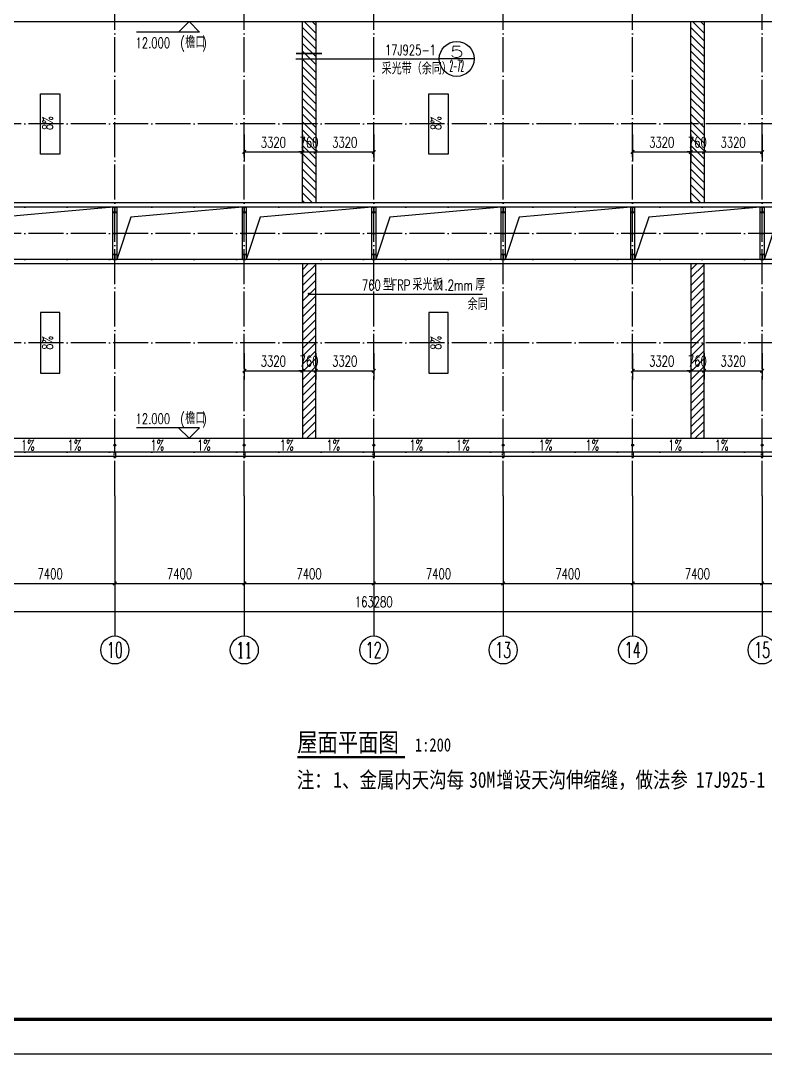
# Model space of a CAD drawing. Extents: x 13898408 to 14113608, y -853943 to -68012.
# Drawn here: x 13977825 to 14020392, y -571643 to -512592 of the extents above; entities that cross this region are included whole.
import ezdxf
from ezdxf.enums import TextEntityAlignment as Align

# ---------------------------------------------------------------- set-up
doc = ezdxf.new("R2010")
doc.units = 0
doc.header["$LTSCALE"] = 1000
doc.header["$MEASUREMENT"] = 0
doc.linetypes.add('DASH', pattern=[0.35, 0.25, -0.1])
doc.linetypes.add('DOTE', pattern=[2.42, 2, -0.2, 0.02, -0.2])
for name, color, linetype in [('AXIS', 3, 'Continuous'), ('AXIS_TEXT', 7, 'Continuous'), ('COLUMN', 2, 'Continuous'), ('DIM_IDEN', 3, 'Continuous'), ('DIM_LEAD', 3, 'Continuous'), ('DIM_SYMB', 3, 'Continuous'), ('DOTE', 1, 'DOTE'), ('PUB_DIM', 3, 'Continuous'), ('PUB_TEXT', 7, 'Continuous'), ('TK', 4, 'Continuous'), ('WALL-PARAPET', 6, 'Continuous'), ('采光带', 4, 'Continuous'), ('雨水管', 4, 'Continuous')]:
    doc.layers.add(name, color=color, linetype=linetype)
doc.styles.add('-宋体', font='', dxfattribs={"width": 0.8})
doc.styles.add('_TCH_AXIS', font='COMPLEX', dxfattribs={"bigfont": 'GBCBIG'})
doc.styles.add('_TCH_DIM', font='SIMPLEX', dxfattribs={"bigfont": 'GBCBIG'})
doc.styles.add('_TCH_DIM_T3', font='SIMPLEX', dxfattribs={"width": 0.705882, "bigfont": 'GBCBIG'})
doc.styles.add('_TCH_LABEL', font='COMPLEX', dxfattribs={"bigfont": 'GBCBIG'})
doc.styles.add('COMPLEX', font='COMPLEX')
doc.styles.add('YAYA', font='', dxfattribs={"width": 0.8, "height": 1})
doc.styles.get('-宋体').set_extended_font_data('SimSun')
doc.styles.get('YAYA').set_extended_font_data('SimSun')
doc.dimstyles.new('_TCH_ARCH&&200', dxfattribs={"dimtxt": 595, "dimasz": 200, "dimexe": 500, "dimexo": 600, "dimgap": 252.5, "dimtad": 1, "dimdec": 0, "dimzin": 0, "dimdsep": 46, "dimtxsty": '_TCH_DIM_T3', "dimblk": 'ARCHTICK', "dimcen": 0.09, "dimclrt": 7, "dimazin": 2, "dimtfac": 1, "dimtdec": 0, "dimtix": 1, "dimtmove": 2, "dimatfit": 3, "dimfxl": 0, "dimtolj": 1, "dimtzin": 0, "dimarcsym": 0})

# ---------------------------------------------------------------- blocks, each defined once
blk = doc.blocks.new('A$C0FCD69EC')
at = {"layer": 'COLUMN'}
blk.add_hatch(color=256, dxfattribs=at).paths.add_polyline_path([(300, 180), (294, 180), (294, 94), (6, 94), (6, 180), (0, 180), (0, 0), (6, 0), (6, 86), (294, 86), (294, 0), (300, 0)])
blk.add_lwpolyline([(300, 0), (294, 0), (294, 86), (6, 86), (6, 0), (0, 0), (0, 180), (6, 180), (6, 94), (294, 94), (294, 180), (300, 180)], close=True, dxfattribs=at)
blk = doc.blocks.new('A$C22C4548D')
blk.add_line((0, 10), (300, 10))
blk.add_lwpolyline([(30, 20), (270, 20), (270, 0), (30, 0)], close=True)
blk = doc.blocks.new('GeYuanFrame_36671151', base_point=(20.09, 4.53))
at = {"layer": 'TK'}
blk.add_lwpolyline([(20.09, 4.53), (20.09, 598.53), (1071.09, 598.53), (1071.09, 4.53)], close=True, dxfattribs=at)
at = {"layer": 'TK', "const_width": 1}
blk.add_lwpolyline([(45.09, 588.53), (1061.09, 588.53), (1061.09, 14.53), (45.09, 14.53)], close=True, dxfattribs=at)
blk = doc.blocks.new('_AXISO')
blk.add_circle((0, 0), 0.5)
at = {"layer": 'AXIS_TEXT', "style": 'COMPLEX', "width": 1.041667}
blk.add_attdef('A', text='', height=0.56, dxfattribs=at).set_placement((-0.25, -0.28), (0.25, -0.28), align=Align.FIT)
blk = doc.blocks.new('_ArchTick')
at = {"color": 0, "linetype": 'ByBlock', "const_width": 0.4}
blk.add_lwpolyline([(-0.5, -0.5), (0.5, 0.5)], dxfattribs=at)
blk = doc.blocks.new('*D248')
at = {"layer": 'AXIS', "color": 0, "lineweight": -2}
for p, q in [((13916368, -540343), (13916368, -546843)), ((14079648, -540343), (14079648, -546843)), ((13916368, -546343), (14079648, -546343))]:
    blk.add_line(p, q, dxfattribs=at)
at = {"layer": 'Defpoints', "color": 0}
for p in [(13916368, -539743), (14079648, -539743), (14079648, -546343)]:
    blk.add_point(p, dxfattribs=at)
at = {"layer": 'AXIS', "color": 0, "lineweight": -2, "xscale": 200, "yscale": 200, "zscale": 200, "rotation": 180}
blk.add_blockref('_ArchTick', (13916368, -546343), dxfattribs=at)
at = {"layer": 'AXIS', "color": 0, "lineweight": -2, "xscale": 200, "yscale": 200, "zscale": 200}
blk.add_blockref('_ArchTick', (14079648, -546343), dxfattribs=at)
at = {"layer": 'AXIS', "color": 7, "insert": (13998008, -545793), "char_height": 595, "attachment_point": 5, "style": '_TCH_DIM_T3'}
blk.add_mtext('\\A1;163280', dxfattribs=at)
blk = doc.blocks.new('*D258')
at = {"layer": 'AXIS', "color": 0, "lineweight": -2}
for p, q in [((13975808, -540343), (13975808, -545243)), ((13983208, -540343), (13983208, -545243)), ((13975808, -544743), (13983208, -544743))]:
    blk.add_line(p, q, dxfattribs=at)
at = {"layer": 'Defpoints', "color": 0}
for p in [(13975808, -539743), (13983208, -539743), (13983208, -544743)]:
    blk.add_point(p, dxfattribs=at)
at = {"layer": 'AXIS', "color": 0, "lineweight": -2, "xscale": 200, "yscale": 200, "zscale": 200, "rotation": 180}
blk.add_blockref('_ArchTick', (13975808, -544743), dxfattribs=at)
at = {"layer": 'AXIS', "color": 0, "lineweight": -2, "xscale": 200, "yscale": 200, "zscale": 200}
blk.add_blockref('_ArchTick', (13983208, -544743), dxfattribs=at)
at = {"layer": 'AXIS', "color": 7, "insert": (13979508, -544193), "char_height": 595, "attachment_point": 5, "style": '_TCH_DIM_T3'}
blk.add_mtext('\\A1;7400', dxfattribs=at)
blk = doc.blocks.new('*D259')
at = {"layer": 'AXIS', "color": 0, "lineweight": -2}
for p, q in [((13983208, -540343), (13983208, -545243)), ((13990608, -540343), (13990608, -545243)), ((13983208, -544743), (13990608, -544743))]:
    blk.add_line(p, q, dxfattribs=at)
at = {"layer": 'Defpoints', "color": 0}
for p in [(13983208, -539743), (13990608, -539743), (13990608, -544743)]:
    blk.add_point(p, dxfattribs=at)
at = {"layer": 'AXIS', "color": 0, "lineweight": -2, "xscale": 200, "yscale": 200, "zscale": 200, "rotation": 180}
blk.add_blockref('_ArchTick', (13983208, -544743), dxfattribs=at)
at = {"layer": 'AXIS', "color": 0, "lineweight": -2, "xscale": 200, "yscale": 200, "zscale": 200}
blk.add_blockref('_ArchTick', (13990608, -544743), dxfattribs=at)
at = {"layer": 'AXIS', "color": 7, "insert": (13986908, -544193), "char_height": 595, "attachment_point": 5, "style": '_TCH_DIM_T3'}
blk.add_mtext('\\A1;7400', dxfattribs=at)
blk = doc.blocks.new('*D260')
at = {"layer": 'AXIS', "color": 0, "lineweight": -2}
for p, q in [((13990608, -540343), (13990608, -545243)), ((13998008, -540343), (13998008, -545243)), ((13990608, -544743), (13998008, -544743))]:
    blk.add_line(p, q, dxfattribs=at)
at = {"layer": 'Defpoints', "color": 0}
for p in [(13990608, -539743), (13998008, -539743), (13998008, -544743)]:
    blk.add_point(p, dxfattribs=at)
at = {"layer": 'AXIS', "color": 0, "lineweight": -2, "xscale": 200, "yscale": 200, "zscale": 200, "rotation": 180}
blk.add_blockref('_ArchTick', (13990608, -544743), dxfattribs=at)
at = {"layer": 'AXIS', "color": 0, "lineweight": -2, "xscale": 200, "yscale": 200, "zscale": 200}
blk.add_blockref('_ArchTick', (13998008, -544743), dxfattribs=at)
at = {"layer": 'AXIS', "color": 7, "insert": (13994308, -544193), "char_height": 595, "attachment_point": 5, "style": '_TCH_DIM_T3'}
blk.add_mtext('\\A1;7400', dxfattribs=at)
blk = doc.blocks.new('*D261')
at = {"layer": 'AXIS', "color": 0, "lineweight": -2}
for p, q in [((13998008, -540343), (13998008, -545243)), ((14005408, -540343), (14005408, -545243)), ((13998008, -544743), (14005408, -544743))]:
    blk.add_line(p, q, dxfattribs=at)
at = {"layer": 'Defpoints', "color": 0}
for p in [(13998008, -539743), (14005408, -539743), (14005408, -544743)]:
    blk.add_point(p, dxfattribs=at)
at = {"layer": 'AXIS', "color": 0, "lineweight": -2, "xscale": 200, "yscale": 200, "zscale": 200, "rotation": 180}
blk.add_blockref('_ArchTick', (13998008, -544743), dxfattribs=at)
at = {"layer": 'AXIS', "color": 0, "lineweight": -2, "xscale": 200, "yscale": 200, "zscale": 200}
blk.add_blockref('_ArchTick', (14005408, -544743), dxfattribs=at)
at = {"layer": 'AXIS', "color": 7, "insert": (14001708, -544193), "char_height": 595, "attachment_point": 5, "style": '_TCH_DIM_T3'}
blk.add_mtext('\\A1;7400', dxfattribs=at)
blk = doc.blocks.new('*D262')
at = {"layer": 'AXIS', "color": 0, "lineweight": -2}
for p, q in [((14005408, -540343), (14005408, -545243)), ((14012808, -540343), (14012808, -545243)), ((14005408, -544743), (14012808, -544743))]:
    blk.add_line(p, q, dxfattribs=at)
at = {"layer": 'Defpoints', "color": 0}
for p in [(14005408, -539743), (14012808, -539743), (14012808, -544743)]:
    blk.add_point(p, dxfattribs=at)
at = {"layer": 'AXIS', "color": 0, "lineweight": -2, "xscale": 200, "yscale": 200, "zscale": 200, "rotation": 180}
blk.add_blockref('_ArchTick', (14005408, -544743), dxfattribs=at)
at = {"layer": 'AXIS', "color": 0, "lineweight": -2, "xscale": 200, "yscale": 200, "zscale": 200}
blk.add_blockref('_ArchTick', (14012808, -544743), dxfattribs=at)
at = {"layer": 'AXIS', "color": 7, "insert": (14009108, -544193), "char_height": 595, "attachment_point": 5, "style": '_TCH_DIM_T3'}
blk.add_mtext('\\A1;7400', dxfattribs=at)
blk = doc.blocks.new('*D263')
at = {"layer": 'AXIS', "color": 0, "lineweight": -2}
for p, q in [((14012808, -540343), (14012808, -545243)), ((14020208, -540343), (14020208, -545243)), ((14012808, -544743), (14020208, -544743))]:
    blk.add_line(p, q, dxfattribs=at)
at = {"layer": 'Defpoints', "color": 0}
for p in [(14012808, -539743), (14020208, -539743), (14020208, -544743)]:
    blk.add_point(p, dxfattribs=at)
at = {"layer": 'AXIS', "color": 0, "lineweight": -2, "xscale": 200, "yscale": 200, "zscale": 200, "rotation": 180}
blk.add_blockref('_ArchTick', (14012808, -544743), dxfattribs=at)
at = {"layer": 'AXIS', "color": 0, "lineweight": -2, "xscale": 200, "yscale": 200, "zscale": 200}
blk.add_blockref('_ArchTick', (14020208, -544743), dxfattribs=at)
at = {"layer": 'AXIS', "color": 7, "insert": (14016508, -544193), "char_height": 595, "attachment_point": 5, "style": '_TCH_DIM_T3'}
blk.add_mtext('\\A1;7400', dxfattribs=at)
blk = doc.blocks.new('*D264')
at = {"layer": 'AXIS', "color": 0, "lineweight": -2}
for p, q in [((14020208, -540343), (14020208, -545243)), ((14027608, -540343), (14027608, -545243)), ((14020208, -544743), (14027608, -544743))]:
    blk.add_line(p, q, dxfattribs=at)
at = {"layer": 'Defpoints', "color": 0}
for p in [(14020208, -539743), (14027608, -539743), (14027608, -544743)]:
    blk.add_point(p, dxfattribs=at)
at = {"layer": 'AXIS', "color": 0, "lineweight": -2, "xscale": 200, "yscale": 200, "zscale": 200, "rotation": 180}
blk.add_blockref('_ArchTick', (14020208, -544743), dxfattribs=at)
at = {"layer": 'AXIS', "color": 0, "lineweight": -2, "xscale": 200, "yscale": 200, "zscale": 200}
blk.add_blockref('_ArchTick', (14027608, -544743), dxfattribs=at)
at = {"layer": 'AXIS', "color": 7, "insert": (14023908, -544193), "char_height": 595, "attachment_point": 5, "style": '_TCH_DIM_T3'}
blk.add_mtext('\\A1;7400', dxfattribs=at)
blk = doc.blocks.new('*D732')
at = {"layer": 'Defpoints', "color": 0}
for p in [(14012808, -530993), (14016128, -530993), (14016128, -532593)]:
    blk.add_point(p, dxfattribs=at)
at = {"layer": 'PUB_DIM', "color": 0, "lineweight": -2}
for p, q in [((14012808, -531593), (14012808, -533093)), ((14016128, -531593), (14016128, -533093)), ((14012808, -532593), (14016128, -532593))]:
    blk.add_line(p, q, dxfattribs=at)
at = {"layer": 'PUB_DIM', "color": 0, "lineweight": -2, "xscale": 200, "yscale": 200, "zscale": 200, "rotation": 180}
blk.add_blockref('_ArchTick', (14012808, -532593), dxfattribs=at)
at = {"layer": 'PUB_DIM', "color": 0, "lineweight": -2, "xscale": 200, "yscale": 200, "zscale": 200}
blk.add_blockref('_ArchTick', (14016128, -532593), dxfattribs=at)
at = {"layer": 'PUB_DIM', "color": 7, "insert": (14014468, -532043), "char_height": 595, "attachment_point": 5, "style": '_TCH_DIM_T3'}
blk.add_mtext('\\A1;3320', dxfattribs=at)
blk = doc.blocks.new('*D733')
at = {"layer": 'Defpoints', "color": 0}
for p in [(14016128, -530993), (14016888, -530993), (14016888, -532593)]:
    blk.add_point(p, dxfattribs=at)
at = {"layer": 'PUB_DIM', "color": 0, "lineweight": -2}
for p, q in [((14016128, -531593), (14016128, -533093)), ((14016888, -531593), (14016888, -533093)), ((14016128, -532593), (14015928, -532593)), ((14016128, -532593), (14016888, -532593)), ((14016888, -532593), (14017088, -532593))]:
    blk.add_line(p, q, dxfattribs=at)
at = {"layer": 'PUB_DIM', "color": 0, "lineweight": -2, "xscale": 200, "yscale": 200, "zscale": 200}
blk.add_blockref('_ArchTick', (14016128, -532593), dxfattribs=at)
at = {"layer": 'PUB_DIM', "color": 0, "lineweight": -2, "xscale": 200, "yscale": 200, "zscale": 200, "rotation": 180}
blk.add_blockref('_ArchTick', (14016888, -532593), dxfattribs=at)
at = {"layer": 'PUB_DIM', "color": 7, "insert": (14016508, -532043), "char_height": 595, "attachment_point": 5, "style": '_TCH_DIM_T3'}
blk.add_mtext('\\A1;760', dxfattribs=at)
blk = doc.blocks.new('*D734')
at = {"layer": 'Defpoints', "color": 0}
for p in [(14016888, -530993), (14020208, -530993), (14020208, -532593)]:
    blk.add_point(p, dxfattribs=at)
at = {"layer": 'PUB_DIM', "color": 0, "lineweight": -2}
for p, q in [((14016888, -531593), (14016888, -533093)), ((14020208, -531593), (14020208, -533093)), ((14016888, -532593), (14020208, -532593))]:
    blk.add_line(p, q, dxfattribs=at)
at = {"layer": 'PUB_DIM', "color": 0, "lineweight": -2, "xscale": 200, "yscale": 200, "zscale": 200, "rotation": 180}
blk.add_blockref('_ArchTick', (14016888, -532593), dxfattribs=at)
at = {"layer": 'PUB_DIM', "color": 0, "lineweight": -2, "xscale": 200, "yscale": 200, "zscale": 200}
blk.add_blockref('_ArchTick', (14020208, -532593), dxfattribs=at)
at = {"layer": 'PUB_DIM', "color": 7, "insert": (14018548, -532043), "char_height": 595, "attachment_point": 5, "style": '_TCH_DIM_T3'}
blk.add_mtext('\\A1;3320', dxfattribs=at)
blk = doc.blocks.new('*D735')
at = {"layer": 'Defpoints', "color": 0}
for p in [(14012808, -518493), (14016128, -518493), (14016128, -520093)]:
    blk.add_point(p, dxfattribs=at)
at = {"layer": 'PUB_DIM', "color": 0, "lineweight": -2}
for p, q in [((14012808, -519093), (14012808, -520593)), ((14016128, -519093), (14016128, -520593)), ((14012808, -520093), (14016128, -520093))]:
    blk.add_line(p, q, dxfattribs=at)
at = {"layer": 'PUB_DIM', "color": 0, "lineweight": -2, "xscale": 200, "yscale": 200, "zscale": 200, "rotation": 180}
blk.add_blockref('_ArchTick', (14012808, -520093), dxfattribs=at)
at = {"layer": 'PUB_DIM', "color": 0, "lineweight": -2, "xscale": 200, "yscale": 200, "zscale": 200}
blk.add_blockref('_ArchTick', (14016128, -520093), dxfattribs=at)
at = {"layer": 'PUB_DIM', "color": 7, "insert": (14014468, -519543), "char_height": 595, "attachment_point": 5, "style": '_TCH_DIM_T3'}
blk.add_mtext('\\A1;3320', dxfattribs=at)
blk = doc.blocks.new('*D736')
at = {"layer": 'Defpoints', "color": 0}
for p in [(14016128, -518493), (14016888, -518493), (14016888, -520093)]:
    blk.add_point(p, dxfattribs=at)
at = {"layer": 'PUB_DIM', "color": 0, "lineweight": -2}
for p, q in [((14016128, -519093), (14016128, -520593)), ((14016888, -519093), (14016888, -520593)), ((14016128, -520093), (14015928, -520093)), ((14016128, -520093), (14016888, -520093)), ((14016888, -520093), (14017088, -520093))]:
    blk.add_line(p, q, dxfattribs=at)
at = {"layer": 'PUB_DIM', "color": 0, "lineweight": -2, "xscale": 200, "yscale": 200, "zscale": 200}
blk.add_blockref('_ArchTick', (14016128, -520093), dxfattribs=at)
at = {"layer": 'PUB_DIM', "color": 0, "lineweight": -2, "xscale": 200, "yscale": 200, "zscale": 200, "rotation": 180}
blk.add_blockref('_ArchTick', (14016888, -520093), dxfattribs=at)
at = {"layer": 'PUB_DIM', "color": 7, "insert": (14016508, -519543), "char_height": 595, "attachment_point": 5, "style": '_TCH_DIM_T3'}
blk.add_mtext('\\A1;760', dxfattribs=at)
blk = doc.blocks.new('*D737')
at = {"layer": 'Defpoints', "color": 0}
for p in [(14016888, -518493), (14020208, -518493), (14020208, -520093)]:
    blk.add_point(p, dxfattribs=at)
at = {"layer": 'PUB_DIM', "color": 0, "lineweight": -2}
for p, q in [((14016888, -519093), (14016888, -520593)), ((14020208, -519093), (14020208, -520593)), ((14016888, -520093), (14020208, -520093))]:
    blk.add_line(p, q, dxfattribs=at)
at = {"layer": 'PUB_DIM', "color": 0, "lineweight": -2, "xscale": 200, "yscale": 200, "zscale": 200, "rotation": 180}
blk.add_blockref('_ArchTick', (14016888, -520093), dxfattribs=at)
at = {"layer": 'PUB_DIM', "color": 0, "lineweight": -2, "xscale": 200, "yscale": 200, "zscale": 200}
blk.add_blockref('_ArchTick', (14020208, -520093), dxfattribs=at)
at = {"layer": 'PUB_DIM', "color": 7, "insert": (14018548, -519543), "char_height": 595, "attachment_point": 5, "style": '_TCH_DIM_T3'}
blk.add_mtext('\\A1;3320', dxfattribs=at)
blk = doc.blocks.new('*D744')
at = {"layer": 'Defpoints', "color": 0}
for p in [(13990608, -530993), (13993928, -530993), (13993928, -532593)]:
    blk.add_point(p, dxfattribs=at)
at = {"layer": 'PUB_DIM', "color": 0, "lineweight": -2}
for p, q in [((13990608, -531593), (13990608, -533093)), ((13993928, -531593), (13993928, -533093)), ((13990608, -532593), (13993928, -532593))]:
    blk.add_line(p, q, dxfattribs=at)
at = {"layer": 'PUB_DIM', "color": 0, "lineweight": -2, "xscale": 200, "yscale": 200, "zscale": 200, "rotation": 180}
blk.add_blockref('_ArchTick', (13990608, -532593), dxfattribs=at)
at = {"layer": 'PUB_DIM', "color": 0, "lineweight": -2, "xscale": 200, "yscale": 200, "zscale": 200}
blk.add_blockref('_ArchTick', (13993928, -532593), dxfattribs=at)
at = {"layer": 'PUB_DIM', "color": 7, "insert": (13992268, -532043), "char_height": 595, "attachment_point": 5, "style": '_TCH_DIM_T3'}
blk.add_mtext('\\A1;3320', dxfattribs=at)
blk = doc.blocks.new('*D745')
at = {"layer": 'Defpoints', "color": 0}
for p in [(13993928, -530993), (13994688, -530993), (13994688, -532593)]:
    blk.add_point(p, dxfattribs=at)
at = {"layer": 'PUB_DIM', "color": 0, "lineweight": -2}
for p, q in [((13993928, -531593), (13993928, -533093)), ((13994688, -531593), (13994688, -533093)), ((13993928, -532593), (13993728, -532593)), ((13993928, -532593), (13994688, -532593)), ((13994688, -532593), (13994888, -532593))]:
    blk.add_line(p, q, dxfattribs=at)
at = {"layer": 'PUB_DIM', "color": 0, "lineweight": -2, "xscale": 200, "yscale": 200, "zscale": 200}
blk.add_blockref('_ArchTick', (13993928, -532593), dxfattribs=at)
at = {"layer": 'PUB_DIM', "color": 0, "lineweight": -2, "xscale": 200, "yscale": 200, "zscale": 200, "rotation": 180}
blk.add_blockref('_ArchTick', (13994688, -532593), dxfattribs=at)
at = {"layer": 'PUB_DIM', "color": 7, "insert": (13994308, -532043), "char_height": 595, "attachment_point": 5, "style": '_TCH_DIM_T3'}
blk.add_mtext('\\A1;760', dxfattribs=at)
blk = doc.blocks.new('*D746')
at = {"layer": 'Defpoints', "color": 0}
for p in [(13994688, -530993), (13998008, -530993), (13998008, -532593)]:
    blk.add_point(p, dxfattribs=at)
at = {"layer": 'PUB_DIM', "color": 0, "lineweight": -2}
for p, q in [((13994688, -531593), (13994688, -533093)), ((13998008, -531593), (13998008, -533093)), ((13994688, -532593), (13998008, -532593))]:
    blk.add_line(p, q, dxfattribs=at)
at = {"layer": 'PUB_DIM', "color": 0, "lineweight": -2, "xscale": 200, "yscale": 200, "zscale": 200, "rotation": 180}
blk.add_blockref('_ArchTick', (13994688, -532593), dxfattribs=at)
at = {"layer": 'PUB_DIM', "color": 0, "lineweight": -2, "xscale": 200, "yscale": 200, "zscale": 200}
blk.add_blockref('_ArchTick', (13998008, -532593), dxfattribs=at)
at = {"layer": 'PUB_DIM', "color": 7, "insert": (13996348, -532043), "char_height": 595, "attachment_point": 5, "style": '_TCH_DIM_T3'}
blk.add_mtext('\\A1;3320', dxfattribs=at)
blk = doc.blocks.new('*D747')
at = {"layer": 'Defpoints', "color": 0}
for p in [(13990608, -518493), (13993928, -518493), (13993928, -520093)]:
    blk.add_point(p, dxfattribs=at)
at = {"layer": 'PUB_DIM', "color": 0, "lineweight": -2}
for p, q in [((13990608, -519093), (13990608, -520593)), ((13993928, -519093), (13993928, -520593)), ((13990608, -520093), (13993928, -520093))]:
    blk.add_line(p, q, dxfattribs=at)
at = {"layer": 'PUB_DIM', "color": 0, "lineweight": -2, "xscale": 200, "yscale": 200, "zscale": 200, "rotation": 180}
blk.add_blockref('_ArchTick', (13990608, -520093), dxfattribs=at)
at = {"layer": 'PUB_DIM', "color": 0, "lineweight": -2, "xscale": 200, "yscale": 200, "zscale": 200}
blk.add_blockref('_ArchTick', (13993928, -520093), dxfattribs=at)
at = {"layer": 'PUB_DIM', "color": 7, "insert": (13992268, -519543), "char_height": 595, "attachment_point": 5, "style": '_TCH_DIM_T3'}
blk.add_mtext('\\A1;3320', dxfattribs=at)
blk = doc.blocks.new('*D748')
at = {"layer": 'Defpoints', "color": 0}
for p in [(13993928, -518493), (13994688, -518493), (13994688, -520093)]:
    blk.add_point(p, dxfattribs=at)
at = {"layer": 'PUB_DIM', "color": 0, "lineweight": -2}
for p, q in [((13993928, -519093), (13993928, -520593)), ((13994688, -519093), (13994688, -520593)), ((13993928, -520093), (13993728, -520093)), ((13993928, -520093), (13994688, -520093)), ((13994688, -520093), (13994888, -520093))]:
    blk.add_line(p, q, dxfattribs=at)
at = {"layer": 'PUB_DIM', "color": 0, "lineweight": -2, "xscale": 200, "yscale": 200, "zscale": 200}
blk.add_blockref('_ArchTick', (13993928, -520093), dxfattribs=at)
at = {"layer": 'PUB_DIM', "color": 0, "lineweight": -2, "xscale": 200, "yscale": 200, "zscale": 200, "rotation": 180}
blk.add_blockref('_ArchTick', (13994688, -520093), dxfattribs=at)
at = {"layer": 'PUB_DIM', "color": 7, "insert": (13994308, -519543), "char_height": 595, "attachment_point": 5, "style": '_TCH_DIM_T3'}
blk.add_mtext('\\A1;760', dxfattribs=at)
blk = doc.blocks.new('*D749')
at = {"layer": 'Defpoints', "color": 0}
for p in [(13994688, -518493), (13998008, -518493), (13998008, -520093)]:
    blk.add_point(p, dxfattribs=at)
at = {"layer": 'PUB_DIM', "color": 0, "lineweight": -2}
for p, q in [((13994688, -519093), (13994688, -520593)), ((13998008, -519093), (13998008, -520593)), ((13994688, -520093), (13998008, -520093))]:
    blk.add_line(p, q, dxfattribs=at)
at = {"layer": 'PUB_DIM', "color": 0, "lineweight": -2, "xscale": 200, "yscale": 200, "zscale": 200, "rotation": 180}
blk.add_blockref('_ArchTick', (13994688, -520093), dxfattribs=at)
at = {"layer": 'PUB_DIM', "color": 0, "lineweight": -2, "xscale": 200, "yscale": 200, "zscale": 200}
blk.add_blockref('_ArchTick', (13998008, -520093), dxfattribs=at)
at = {"layer": 'PUB_DIM', "color": 7, "insert": (13996348, -519543), "char_height": 595, "attachment_point": 5, "style": '_TCH_DIM_T3'}
blk.add_mtext('\\A1;3320', dxfattribs=at)

msp = doc.modelspace()

# ---------------------------------------------------------------- hatches: boundary and pattern name
at = {"layer": '采光带'}
h = msp.add_hatch(dxfattribs=at)
h.set_pattern_fill('ANSI31', color=250, scale=200, style=0)
h.set_pattern_definition([(315, (4947739.14, -747895.24), (-224.506403, -224.506403), [])])
h.paths.add_polyline_path([(13994688, -512643.1), (13994688, -523003.1), (13993928, -523003.1), (13993928, -512643.1)])
h = msp.add_hatch(dxfattribs=at)
h.set_pattern_fill('ANSI31', color=250, scale=200, style=0)
h.set_pattern_definition([(315, (4969939.14, -747895.24), (-224.506403, -224.506403), [])])
h.paths.add_polyline_path([(14016888, -512643.1), (14016888, -523003.1), (14016128, -523003.1), (14016128, -512643.1)])
h = msp.add_hatch(dxfattribs=at)
h.set_pattern_fill('ANSI31', color=250, scale=200, style=0)
h.set_pattern_definition([(45, (4947739.14, -299550.9), (-224.506403, 224.506403), [])])
h.paths.add_polyline_path([(13994688, -536443.1), (13994688, -526483.1), (13993928, -526483.1), (13993928, -536443.1)])
h = msp.add_hatch(dxfattribs=at)
h.set_pattern_fill('ANSI31', color=250, scale=200, style=0)
h.set_pattern_definition([(45, (4969939.14, -299550.9), (-224.506403, 224.506403), [])])
h.paths.add_polyline_path([(14016888, -536443.1), (14016888, -526483.1), (14016128, -526483.1), (14016128, -536443.1)])

# ---------------------------------------------------------------- linework, layer by layer
at = {"ltscale": 0.5}
for p, q in [((13916608, -512643.1), (14079408, -512643.1)), ((13916608, -536443.1), (14079408, -536443.1))]:
    msp.add_line(p, q, dxfattribs=at)
for points in [[(13916368, -487003.1), (14079648, -487003.1), (14079648, -537483.1), (13916368, -537483.1)], [(13916608, -487243.1), (14079408, -487243.1), (14079408, -537243.1), (13916608, -537243.1)]]:
    msp.add_lwpolyline(points, close=True, dxfattribs=at)
for points in [[(13978954, -516764.6), (13980061.9, -516764.6), (13980061.9, -520221.6), (13978954, -520221.6)], [(14001154, -516764.6), (14002261.9, -516764.6), (14002261.9, -520221.6), (14001154, -520221.6)], [(13983098, -526243.1), (13983098, -523243.1), (13983318, -523243.1), (13983318, -526243.1)], [(13990498, -526243.1), (13990498, -523243.1), (13990718, -523243.1), (13990718, -526243.1)], [(13997898, -526243.1), (13997898, -523243.1), (13998118, -523243.1), (13998118, -526243.1)], [(14005298, -526243.1), (14005298, -523243.1), (14005518, -523243.1), (14005518, -526243.1)], [(14012698, -526243.1), (14012698, -523243.1), (14012918, -523243.1), (14012918, -526243.1)], [(14020098, -526243.1), (14020098, -523243.1), (14020318, -523243.1), (14020318, -526243.1)], [(13978954, -532721.6), (13980061.9, -532721.6), (13980061.9, -529264.6), (13978954, -529264.6)], [(14001154, -532721.6), (14002261.9, -532721.6), (14002261.9, -529264.6), (14001154, -529264.6)]]:
    msp.add_lwpolyline(points, close=True)
for points in [[(13983098, -523243.1), (13976723.9, -523813.7), (13975918, -526243.1)], [(13990498, -523243.1), (13984123.9, -523813.7), (13983318, -526243.1)], [(13997898, -523243.1), (13991523.9, -523813.7), (13990718, -526243.1)], [(14005298, -523243.1), (13998923.9, -523813.7), (13998118, -526243.1)], [(14012698, -523243.1), (14006323.9, -523813.7), (14005518, -526243.1)], [(14020098, -523243.1), (14013723.9, -523813.7), (14012918, -526243.1)], [(14027498, -523243.1), (14021123.9, -523813.7), (14020318, -526243.1)]]:
    msp.add_lwpolyline(points)
at = {"linetype": 'DASH', "ltscale": 0.3}
for points in [[(13983258, -537243.1), (13983158, -537243.1), (13983158, -537543.1), (13983258, -537543.1)], [(13990658, -537243.1), (13990558, -537243.1), (13990558, -537543.1), (13990658, -537543.1)], [(13998058, -537243.1), (13997958, -537243.1), (13997958, -537543.1), (13998058, -537543.1)], [(14005458, -537243.1), (14005358, -537243.1), (14005358, -537543.1), (14005458, -537543.1)], [(14012858, -537243.1), (14012758, -537243.1), (14012758, -537543.1), (14012858, -537543.1)], [(14020258, -537243.1), (14020158, -537243.1), (14020158, -537543.1), (14020258, -537543.1)]]:
    msp.add_lwpolyline(points, close=True, dxfattribs=at)
at = {"layer": 'AXIS'}
for p, q in [((13983208, -539743.1), (13983208, -547743.1)), ((13990608, -539743.1), (13990608, -547743.1)), ((13998008, -539743.1), (13998008, -547743.1)), ((14005408, -539743.1), (14005408, -547743.1)), ((14012808, -539743.1), (14012808, -547743.1)), ((14020208, -539743.1), (14020208, -547743.1))]:
    msp.add_line(p, q, dxfattribs=at)
at = {"layer": 'DIM_IDEN'}
for p, q in [((13993558, -514773), (13997228, -514773)), ((13997228, -514773), (14001755.2, -514773)), ((14003755.2, -514773), (14001755.2, -514773))]:
    msp.add_line(p, q, dxfattribs=at)
at = {"layer": 'DIM_IDEN', "const_width": 100}
msp.add_lwpolyline([(13993558, -514473), (13995058, -514473)], dxfattribs=at)
at = {"layer": 'DIM_IDEN'}
msp.add_circle((14002755.2, -514773), 1000, dxfattribs=at)
at = {"layer": 'DIM_LEAD'}
for p, q in [((13994308, -528208.2), (13996808, -528208.2)), ((13996808, -528208.2), (14004231.4, -528208.2))]:
    msp.add_line(p, q, dxfattribs=at)
at = {"layer": 'DIM_LEAD', "const_width": 80}
msp.add_lwpolyline([(13994268, -528208.2, 1), (13994348, -528208.2, 1)], format="xyb", close=True, dxfattribs=at)
at = {"layer": 'DIM_SYMB'}
for points in [[(13981390.4, -536843.1, 0, 0, 0), (13982305.3, -536843.1, 160, 0, 0), (13982905.3, -536843.1, 0, 0, 0)], [(13985025.6, -536843.1, 0, 0, 0), (13984110.7, -536843.1, 160, 0, 0), (13983510.7, -536843.1, 0, 0, 0)], [(13988790.4, -536843.1, 0, 0, 0), (13989705.3, -536843.1, 160, 0, 0), (13990305.3, -536843.1, 0, 0, 0)], [(13992425.6, -536843.1, 0, 0, 0), (13991510.7, -536843.1, 160, 0, 0), (13990910.7, -536843.1, 0, 0, 0)], [(13996190.4, -536843.1, 0, 0, 0), (13997105.3, -536843.1, 160, 0, 0), (13997705.3, -536843.1, 0, 0, 0)], [(13999825.6, -536843.1, 0, 0, 0), (13998910.7, -536843.1, 160, 0, 0), (13998310.7, -536843.1, 0, 0, 0)], [(14003590.4, -536843.1, 0, 0, 0), (14004505.3, -536843.1, 160, 0, 0), (14005105.3, -536843.1, 0, 0, 0)], [(14007225.6, -536843.1, 0, 0, 0), (14006310.7, -536843.1, 160, 0, 0), (14005710.7, -536843.1, 0, 0, 0)], [(14010990.4, -536843.1, 0, 0, 0), (14011905.3, -536843.1, 160, 0, 0), (14012505.3, -536843.1, 0, 0, 0)], [(14014625.6, -536843.1, 0, 0, 0), (14013710.7, -536843.1, 160, 0, 0), (14013110.7, -536843.1, 0, 0, 0)], [(14018390.4, -536843.1, 0, 0, 0), (14019305.3, -536843.1, 160, 0, 0), (14019905.3, -536843.1, 0, 0, 0)]]:
    msp.add_lwpolyline(points, format="xyseb", dxfattribs=at)
at = {"layer": 'DIM_SYMB', "const_width": 140}
msp.add_lwpolyline([(13993634.6, -554670), (13999802.8, -554670)], dxfattribs=at)
at = {"layer": 'DOTE'}
for p, q in [((13983208, -539743.1), (13983208, -484743.1)), ((13990608, -539743.1), (13990608, -484743.1)), ((13998008, -539743.1), (13998008, -484743.1)), ((14005408, -539743.1), (14005408, -484743.1)), ((14012808, -539743.1), (14012808, -484743.1)), ((14020208, -539743.1), (14020208, -484743.1)), ((14081908, -518493.1), (13914108, -518493.1)), ((14081908, -523243.1), (13914108, -523243.1)), ((14081908, -524743.1), (13914108, -524743.1)), ((14081908, -526243.1), (13914108, -526243.1)), ((14081908, -530993.1), (13914108, -530993.1)), ((14081908, -537243.1), (13914108, -537243.1))]:
    msp.add_line(p, q, dxfattribs=at)
at = {"layer": 'PUB_DIM'}
for p, q in [((13987450.6, -512643.1), (13986850.6, -513243.1)), ((13987450.6, -512643.1), (13988050.6, -513243.1)), ((13988050.6, -513243.1), (13984450.6, -513243.1)), ((13988050.6, -535843.1), (13984450.6, -535843.1)), ((13987450.6, -536443.1), (13986850.6, -535843.1)), ((13987450.6, -536443.1), (13988050.6, -535843.1))]:
    msp.add_line(p, q, dxfattribs=at)
for points in [[(13979870.2, -519718.1, 0, 0, 0), (13979870.2, -517818.1, 160, 0, 0), (13979870.2, -517218.1, 0, 0, 0)], [(14002070.2, -519718.1, 0, 0, 0), (14002070.2, -517818.1, 160, 0, 0), (14002070.2, -517218.1, 0, 0, 0)], [(13979870.2, -529768.1, 0, 0, 0), (13979870.2, -531668.1, 160, 0, 0), (13979870.2, -532268.1, 0, 0, 0)], [(14002070.2, -529768.1, 0, 0, 0), (14002070.2, -531668.1, 160, 0, 0), (14002070.2, -532268.1, 0, 0, 0)]]:
    msp.add_lwpolyline(points, format="xyseb", dxfattribs=at)
at = {"layer": 'WALL-PARAPET'}
for p, q in [((14072098, -523003.1), (13923918, -523003.1)), ((14072098, -523243.1), (13923918, -523243.1)), ((14072098, -526243.1), (13923918, -526243.1)), ((14072098, -526483.1), (13923918, -526483.1))]:
    msp.add_line(p, q, dxfattribs=at)
at = {"layer": '采光带', "color": 4}
for points in [[(13994688, -512643.1), (13994688, -523003.1), (13993928, -523003.1), (13993928, -512643.1)], [(14016888, -512643.1), (14016888, -523003.1), (14016128, -523003.1), (14016128, -512643.1)], [(13994688, -536443.1), (13994688, -526483.1), (13993928, -526483.1), (13993928, -536443.1)], [(14016888, -536443.1), (14016888, -526483.1), (14016128, -526483.1), (14016128, -536443.1)]]:
    msp.add_lwpolyline(points, close=True, dxfattribs=at)
at = {"layer": '雨水管'}
for centre in [(13983208, -536843.1), (13990608, -536843.1), (13998008, -536843.1), (14005408, -536843.1), (14012808, -536843.1), (14020208, -536843.1)]:
    msp.add_circle(centre, 55, dxfattribs=at)

# ---------------------------------------------------------------- block references
at = {"xscale": 200, "yscale": 200, "zscale": 200}
msp.add_blockref('GeYuanFrame_36671151', (13898408, -571643.1), dxfattribs=at)
for p in [(13983053.9, -524753.1), (13990453.9, -524753.1), (13997853.9, -524753.1), (14005253.9, -524753.1), (14012653.9, -524753.1), (14020053.9, -524753.1)]:
    msp.add_blockref('A$C22C4548D', p)
at = {"layer": 'AXIS'}
ref = msp.add_blockref('_AXISO', (13983208, -548543.1), dxfattribs=dict(at, xscale=1600, yscale=1600, zscale=1600))
ref.add_attrib('A', '10', dxfattribs={"layer": 'AXIS_TEXT', "ltscale": 0.5, "height": 905.1, "style": '_TCH_AXIS', "width": 0.724138}).set_placement((13982755.4, -548995.6), (13983660.5, -548995.6), align=Align.FIT)
ref = msp.add_blockref('_AXISO', (13990608, -548543.1), dxfattribs=dict(at, xscale=1600, yscale=1600, zscale=1600))
ref.add_attrib('A', '11', dxfattribs={"layer": 'AXIS_TEXT', "ltscale": 0.5, "height": 905.1, "style": '_TCH_AXIS', "width": 0.875}).set_placement((13990155.4, -548995.6), (13991060.5, -548995.6), align=Align.FIT)
ref = msp.add_blockref('_AXISO', (13998008, -548543.1), dxfattribs=dict(at, xscale=1600, yscale=1600, zscale=1600))
ref.add_attrib('A', '12', dxfattribs={"layer": 'AXIS_TEXT', "ltscale": 0.5, "height": 905.1, "style": '_TCH_AXIS', "width": 0.724138}).set_placement((13997555.4, -548995.6), (13998460.5, -548995.6), align=Align.FIT)
ref = msp.add_blockref('_AXISO', (14005408, -548543.1), dxfattribs=dict(at, xscale=1600, yscale=1600, zscale=1600))
ref.add_attrib('A', '13', dxfattribs={"layer": 'AXIS_TEXT', "ltscale": 0.5, "height": 905.1, "style": '_TCH_AXIS', "width": 0.724138}).set_placement((14004955.4, -548995.6), (14005860.5, -548995.6), align=Align.FIT)
ref = msp.add_blockref('_AXISO', (14012808, -548543.1), dxfattribs=dict(at, xscale=1600, yscale=1600, zscale=1600))
ref.add_attrib('A', '14', dxfattribs={"layer": 'AXIS_TEXT', "ltscale": 0.5, "height": 905.1, "style": '_TCH_AXIS', "width": 0.677419}).set_placement((14012355.4, -548995.6), (14013260.5, -548995.6), align=Align.FIT)
ref = msp.add_blockref('_AXISO', (14020208, -548543.1), dxfattribs=dict(at, xscale=1600, yscale=1600, zscale=1600))
ref.add_attrib('A', '15', dxfattribs={"layer": 'AXIS_TEXT', "ltscale": 0.5, "height": 905.1, "style": '_TCH_AXIS', "width": 0.724138}).set_placement((14019755.4, -548995.6), (14020660.5, -548995.6), align=Align.FIT)
at = {"layer": 'COLUMN', "xscale": -1, "rotation": 270}
for p in [(13983118, -523543.1), (13990518, -523543.1), (13997918, -523543.1), (14005318, -523543.1), (14012718, -523543.1), (14020118, -523543.1), (13983118, -526243.1), (13990518, -526243.1), (13997918, -526243.1), (14005318, -526243.1), (14012718, -526243.1), (14020118, -526243.1)]:
    msp.add_blockref('A$C0FCD69EC', p, dxfattribs=at)

# ---------------------------------------------------------------- texts
at = {"layer": 'PUB_TEXT'}
for s, height, style, width, p in [('12.000', 595, '_TCH_DIM', 0.705882, (13984390.6, -514153.1)), ('(', 595, '_TCH_DIM', 0.705882, (13986950.6, -514153.1)), (')', 595, '_TCH_DIM', 0.705882, (13988213.6, -514153.1)), ('17J925-1', 595, '_TCH_LABEL', 0.705882, (13998645.2, -514563)), ('760', 595, '_TCH_DIM', 0.705882, (13997328.5, -527998.2)), ('FRP', 595, '_TCH_DIM', 0.705882, (13999020, -527998.2)), ('1.2mm', 595, '_TCH_DIM', 0.705882, (14001694.4, -527998.2)), ('(', 595, '_TCH_DIM', 0.705882, (13986950.6, -535633.1)), (')', 595, '_TCH_DIM', 0.705882, (13988213.6, -535633.1)), ('12.000', 595, '_TCH_DIM', 0.705882, (13984390.6, -535633.1)), ('1%%%', 595, '_TCH_DIM', 0.705882, (13977835.6, -537140.6)), ('1%%%', 595, '_TCH_DIM', 0.705882, (13980500.4, -537140.6)), ('1%%%', 595, '_TCH_DIM', 0.705882, (13985235.6, -537140.6)), ('1%%%', 595, '_TCH_DIM', 0.705882, (13987900.4, -537140.6)), ('1%%%', 595, '_TCH_DIM', 0.705882, (13992635.6, -537140.6)), ('1%%%', 595, '_TCH_DIM', 0.705882, (13995300.4, -537140.6)), ('1%%%', 595, '_TCH_DIM', 0.705882, (14000035.6, -537140.6)), ('1%%%', 595, '_TCH_DIM', 0.705882, (14002700.4, -537140.6)), ('1%%%', 595, '_TCH_DIM', 0.705882, (14007435.6, -537140.6)), ('1%%%', 595, '_TCH_DIM', 0.705882, (14010100.4, -537140.6)), ('1%%%', 595, '_TCH_DIM', 0.705882, (14014835.6, -537140.6)), ('1%%%', 595, '_TCH_DIM', 0.705882, (14017500.4, -537140.6)), ('屋面平面图', 1063.29, 'YAYA', 0.8, (13993634.6, -554343.1)), ('1:200', 759.49, 'YAYA', 0.8, (14000362.8, -554343.1)), ('注：', 911.39, '-宋体', 0.8, (13993610.8, -556415.4)), ('1', 911.4, '-宋体', 0.8, (13995684.7, -556415.4)), ('、金属内天沟每', 911.39, '-宋体', 0.8, (13996203.2, -556415.4)), ('30M', 911.39, '-宋体', 0.8, (14003461.9, -556415.4)), ('增设天沟伸缩缝，做法参', 911.392, '-宋体', 0.8, (14005017.4, -556415.4)), ('17J925-1', 911.39, '-宋体', 0.8, (14016423.9, -556415.4))]:
    msp.add_text(s, height=height, dxfattribs=dict(at, style=style, width=width)).set_placement(p)
for s, height, style, p in [('檐口', 675.18, '_TCH_DIM', (13987230.6, -514153.1)), ('采光带（余同）', 675.18, '_TCH_LABEL', (13998456.9, -515658.2)), ('型', 675.2, '_TCH_DIM', (13998528.5, -527998.2)), ('采光板', 675.18, '_TCH_DIM', (14000220, -527998.2)), ('厚', 675.2, '_TCH_DIM', (14003814.4, -527998.2)), ('余同', 675.18, '_TCH_DIM', (14003375.1, -529118.2)), ('檐口', 675.18, '_TCH_DIM', (13987230.6, -535633.1))]:
    msp.add_text(s, height=height, dxfattribs=dict(at, style=style)).set_placement(p)
at = {"layer": 'PUB_TEXT', "style": '_TCH_LABEL'}
for s, height, width, p, p2 in [('5', 644, 1.875, (14002352.7, -514692.5), (14003157.7, -514692.5)), ('2-72', 643.99, 0.328125, (14002352.7, -515497.5), (14003157.7, -515497.5))]:
    msp.add_text(s, height=height, dxfattribs=dict(at, width=width)).set_placement(p, p2, align=Align.FIT)
at = {"layer": 'PUB_TEXT', "style": '_TCH_DIM', "width": 0.705882}
for p in [(13979660.2, -518848.1), (14001860.2, -518848.1), (13979660.2, -531398.1), (14001860.2, -531398.1)]:
    msp.add_text('8%', height=595, rotation=90, dxfattribs=at).set_placement(p)

# ---------------------------------------------------------------- dimensions: what is measured, and where the dimension line sits
at = {"layer": 'AXIS'}
for p1, p2, distance, text, picture, middle in [((13916368, -539743.1), (14079648, -539743.1), -6600, '163280', '*D248', (13998008, -545793.1)), ((13975808, -539743.1), (13983208, -539743.1), -5000, '7400', '*D258', (13979508, -544193.1)), ((13983208, -539743.1), (13990608, -539743.1), -5000, '7400', '*D259', (13986908, -544193.1)), ((13990608, -539743.1), (13998008, -539743.1), -5000, '7400', '*D260', (13994308, -544193.1)), ((13998008, -539743.1), (14005408, -539743.1), -5000, '7400', '*D261', (14001708, -544193.1)), ((14005408, -539743.1), (14012808, -539743.1), -5000, '7400', '*D262', (14009108, -544193.1)), ((14012808, -539743.1), (14020208, -539743.1), -5000, '7400', '*D263', (14016508, -544193.1)), ((14020208, -539743.1), (14027608, -539743.1), -5000, '7400', '*D264', (14023908, -544193.1))]:
    dim = msp.add_aligned_dim(p1=p1, p2=p2, distance=distance, text=text, dimstyle='_TCH_ARCH&&200', dxfattribs=at)
    dim.commit()
    dim.dimension.update_dxf_attribs({"geometry": picture, "text_midpoint": middle})
at = {"layer": 'PUB_DIM'}
for p1, p2, text, picture, middle in [((13990608, -518493.1), (13993928, -518493.1), '3320', '*D747', (13992268, -519543.1)), ((13993928, -518493.1), (13994688, -518493.1), '760', '*D748', (13994308, -519543.1)), ((13994688, -518493.1), (13998008, -518493.1), '3320', '*D749', (13996348, -519543.1)), ((14012808, -518493.1), (14016128, -518493.1), '3320', '*D735', (14014468, -519543.1)), ((14016128, -518493.1), (14016888, -518493.1), '760', '*D736', (14016508, -519543.1)), ((14016888, -518493.1), (14020208, -518493.1), '3320', '*D737', (14018548, -519543.1)), ((13990608, -530993.1), (13993928, -530993.1), '3320', '*D744', (13992268, -532043.1)), ((13993928, -530993.1), (13994688, -530993.1), '760', '*D745', (13994308, -532043.1)), ((13994688, -530993.1), (13998008, -530993.1), '3320', '*D746', (13996348, -532043.1)), ((14012808, -530993.1), (14016128, -530993.1), '3320', '*D732', (14014468, -532043.1)), ((14016128, -530993.1), (14016888, -530993.1), '760', '*D733', (14016508, -532043.1)), ((14016888, -530993.1), (14020208, -530993.1), '3320', '*D734', (14018548, -532043.1))]:
    dim = msp.add_aligned_dim(p1=p1, p2=p2, distance=-1600, text=text, dimstyle='_TCH_ARCH&&200', dxfattribs=at)
    dim.commit()
    dim.dimension.update_dxf_attribs({"geometry": picture, "text_midpoint": middle})

doc.saveas('drawing.dxf')
